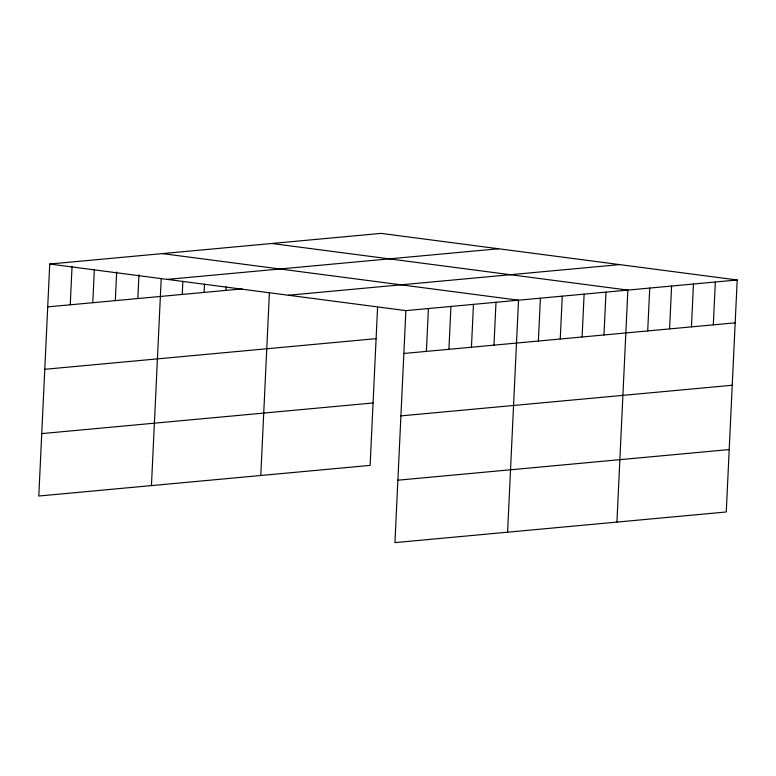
<?xml version="1.0" encoding="UTF-8"?>
<svg xmlns="http://www.w3.org/2000/svg" width="776" height="776" viewBox="0 0 776 776"><rect width="100%" height="100%" fill="white"/><g stroke="black" fill="none" stroke-linecap="round" stroke-linejoin="round"><path stroke-width="1.16" d="M737.2 279.981L405.877 310.613L394.935 542.618L726.258 511.976L737.2 279.981L381.065 233.382L49.742 264.024L38.8 496.019L370.123 465.387L377.572 307.451M70.247 304.793L72.042 266.702M92.781 302.708L94.352 269.379M115.314 300.632L116.662 272.056M137.837 298.547L138.962 274.733M151.446 485.601L161.214 278.603M182.234 294.434L182.855 281.339M204.107 292.416L204.495 284.084M225.971 290.399L226.146 286.819M260.785 475.494L269.427 292.348M426.383 351.392L428.4 308.538M448.916 349.307L450.934 306.452M471.439 347.221L473.467 304.367M493.972 345.145L495.99 302.281M507.582 532.2L518.523 300.205L162.388 253.606M538.369 341.033L540.397 298.178M560.243 339.015L562.26 296.16M582.107 336.988L584.124 294.133M603.971 334.97L605.998 292.115M616.92 522.093L627.862 290.088L271.726 243.489M647.708 330.925L649.725 288.071M669.572 328.908L671.599 286.043M691.445 326.88L693.463 284.026M713.309 324.863L715.336 281.998M167.267 279.399L498.59 248.756M47.724 306.879L242.083 288.905M288.352 295.239L619.675 264.606M44.775 369.298L376.098 338.656M403.85 353.478L735.182 322.835M41.739 433.6L373.072 402.967M400.911 415.887L732.234 385.255M397.875 480.199L729.207 449.566M49.742 264.024L405.877 310.613"/></g></svg>
